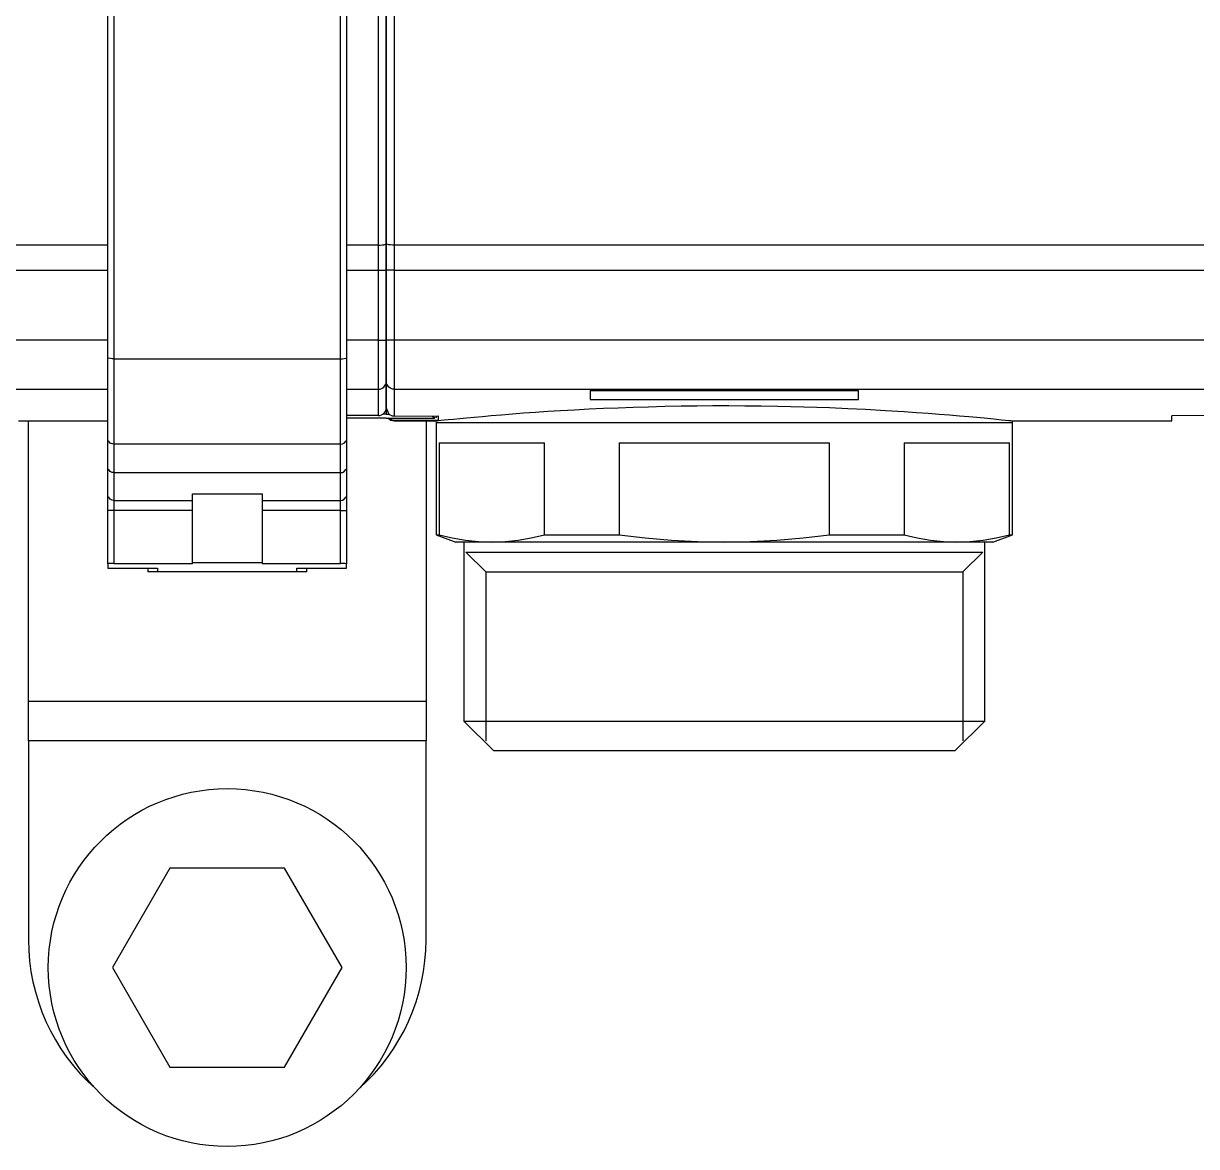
# Model space of a CAD drawing. Header units: millimetres. Extents: x 441156 to 441876, y 4514765 to 4515211.
# Drawn here: x 441489.9403 to 441490.2353, y 4514935.8846 to 4514936.167 of the extents above; entities that cross this region are included whole.
import ezdxf

# ---------------------------------------------------------------- set-up
doc = ezdxf.new("R2010")
doc.units = ezdxf.units.MM
for name, color, linetype in [('Collettore SL', 7, 'Continuous'), ('Piantone', 5, 'Continuous'), ('Staffa', 8, 'Continuous')]:
    doc.layers.add(name, color=color, linetype=linetype)

msp = doc.modelspace()

# ---------------------------------------------------------------- linework, layer by layer
at = {"layer": 'Collettore SL', "color": 254, "linetype": 'Continuous'}
for p, q in [((441490.0295003174, 4514936.11122973), (441490.0295003174, 4514936.291894717)), ((441490.0315003174, 4514936.11164697), (441490.0315003174, 4514936.291477477)), ((441490.0315003174, 4514936.291477477), (441490.0315003174, 4514936.11164697)), ((441490.0335003174, 4514936.291894717), (441490.0335003174, 4514936.11122973)), ((441489.9615003174, 4514936.11122973), (441489.7835003174, 4514936.11122973)), ((441490.0295003174, 4514936.11122973), (441490.0215003174, 4514936.11122973)), ((441490.0295003174, 4514936.104971128), (441490.0295003174, 4514936.11122973)), ((441490.0315003174, 4514936.104971128), (441490.0315003174, 4514936.11164697)), ((441490.0315003174, 4514936.11164697), (441490.0315003174, 4514936.104971128)), ((441490.2795003174, 4514936.11122973), (441490.0335003174, 4514936.11122973)), ((441490.0335003174, 4514936.11122973), (441490.0335003174, 4514936.104971128)), ((441489.7835003174, 4514936.104971128), (441489.9615003174, 4514936.104971128)), ((441490.0215003174, 4514936.104971128), (441490.0295003174, 4514936.104971128)), ((441490.0295003174, 4514936.104971128), (441490.0315003174, 4514936.104971128)), ((441490.0295003174, 4514936.087359665), (441490.0295003174, 4514936.104971128)), ((441490.0335003174, 4514936.104971128), (441490.0315003174, 4514936.104971128)), ((441490.0315003174, 4514936.087359665), (441490.0315003174, 4514936.104971128)), ((441490.0315003174, 4514936.104971128), (441490.0315003174, 4514936.087359665)), ((441490.0335003174, 4514936.104971128), (441490.2795003174, 4514936.104971128)), ((441490.0335003174, 4514936.104971128), (441490.0335003174, 4514936.087359665)), ((441489.9615003174, 4514936.087359665), (441489.7835003174, 4514936.087359665)), ((441490.0295003174, 4514936.087359665), (441490.0215003174, 4514936.087359665)), ((441490.0295003174, 4514936.07500355), (441490.0295003174, 4514936.087359665)), ((441490.0295003174, 4514936.087359665), (441490.0315003174, 4514936.087359665)), ((441490.0335003174, 4514936.087359665), (441490.0315003174, 4514936.087359665)), ((441490.0315003174, 4514936.076980528), (441490.0315003174, 4514936.087359665)), ((441490.0315003174, 4514936.087359665), (441490.0315003174, 4514936.076980528)), ((441490.0335003174, 4514936.087359665), (441490.0335003174, 4514936.07500355)), ((441490.2795003174, 4514936.087359665), (441490.0335003174, 4514936.087359665)), ((441489.7835003174, 4514936.07500355), (441489.9615003174, 4514936.07500355)), ((441490.0215003174, 4514936.07500355), (441490.0295003174, 4514936.07500355)), ((441490.0295003174, 4514936.068370674), (441490.0295003174, 4514936.07500355)), ((441490.0315003174, 4514936.070375028), (441490.0315003174, 4514936.076980528)), ((441490.0315003174, 4514936.076980528), (441490.0315003174, 4514936.070375028)), ((441490.0335003174, 4514936.07500355), (441490.2795003174, 4514936.07500355)), ((441490.0335003174, 4514936.07500355), (441490.0335003174, 4514936.068274507)), ((441490.0827503175, 4514936.074716787), (441490.1502503174, 4514936.074716787)), ((441490.0827503175, 4514936.074716787), (441490.0827503175, 4514936.072442361)), ((441490.1502503174, 4514936.072442361), (441490.1502503174, 4514936.074716787)), ((441490.0827503175, 4514936.072442361), (441490.1502503174, 4514936.072442361)), ((441490.0315003174, 4514936.068718214), (441490.0306223028, 4514936.068718214)), ((441490.0315003174, 4514936.070335217), (441490.0315003174, 4514936.070375028)), ((441490.0315003174, 4514936.070335217), (441490.0315003174, 4514936.068718214)), ((441490.0315003174, 4514936.068718214), (441490.0315003174, 4514936.068711466)), ((441490.0315003174, 4514936.068711466), (441490.0322503168, 4514936.068713741)), ((441489.9390090252, 4514936.067061091), (441489.9615003174, 4514936.067061091)), ((441490.0295003174, 4514936.068370674), (441490.0215003174, 4514936.068368521)), ((441490.0315003174, 4514936.067764859), (441490.0215003174, 4514936.067764859)), ((441490.0315003174, 4514936.067764859), (441490.0426849187, 4514936.067750849)), ((441490.0325526534, 4514936.067763519), (441490.0325526534, 4514936.067478542)), ((441490.0335003174, 4514936.068274507), (441490.0445003174, 4514936.068308983)), ((441490.0335003174, 4514936.067238582), (441490.0335003174, 4514936.067061091)), ((441490.0335003174, 4514936.067238582), (441490.0445003174, 4514936.067225745)), ((441490.0335003174, 4514936.067061091), (441490.0439916097, 4514936.067061091)), ((441490.0439915734, 4514936.06706317), (441490.0439916097, 4514936.067061091)), ((441490.0439916097, 4514936.067061091), (441490.0445892185, 4514936.06712375)), ((441490.0439916097, 4514936.067061091), (441490.0440152916, 4514936.067061091)), ((441490.0439916097, 4514936.067061091), (441490.0440003175, 4514936.066562223)), ((441490.0440003175, 4514936.068307405), (441490.0440003175, 4514936.06787013)), ((441490.0440003175, 4514936.067781284), (441490.0440003175, 4514936.06787013)), ((441490.0445003174, 4514936.068308983), (441490.0445003174, 4514936.067225745)), ((441490.1890003174, 4514936.066562223), (441490.1890090262, 4514936.067061147)), ((441490.1890090252, 4514936.067061091), (441490.2290003175, 4514936.067061091)), ((441490.2795003174, 4514936.068370674), (441490.2290003175, 4514936.068357114)), ((441490.2290003175, 4514936.067061091), (441490.2290003175, 4514936.068357114))]:
    msp.add_line(p, q, dxfattribs=at)
for points in [[(441490.0295003174, 4514936.11122973, 0), (441490.0295701164, 4514936.111229984, 0), (441490.0296398304, 4514936.111230746, 0), (441490.0297093744, 4514936.111232015, 0), (441490.0297786637, 4514936.11123379, 0), (441490.0298476138, 4514936.111236068, 0), (441490.0299161408, 4514936.111238847, 0), (441490.0299841612, 4514936.111242124, 0), (441490.0300515922, 4514936.111245893, 0), (441490.0301183514, 4514936.111250151, 0), (441490.0301843577, 4514936.111254892, 0), (441490.0302495306, 4514936.111260111, 0), (441490.0303137907, 4514936.111265802, 0), (441490.0303770597, 4514936.111271957, 0), (441490.0304392605, 4514936.111278568, 0), (441490.0305003175, 4514936.11128563, 0), (441490.030560156, 4514936.111293131, 0), (441490.0306187032, 4514936.111301062, 0), (441490.0306758879, 4514936.111309416, 0), (441490.0307316404, 4514936.11131818, 0), (441490.0307858926, 4514936.111327345, 0), (441490.0308385786, 4514936.1113369, 0), (441490.0308896342, 4514936.111346832, 0), (441490.030938997, 4514936.11135713, 0), (441490.0309866071, 4514936.111367782, 0), (441490.0310324063, 4514936.111378773, 0), (441490.031076339, 4514936.111390091, 0), (441490.0311183514, 4514936.111401722, 0), (441490.0311583926, 4514936.111413652, 0), (441490.0311964136, 4514936.111425866, 0), (441490.0312323683, 4514936.11143835, 0), (441490.0312662126, 4514936.111451088, 0), (441490.0312979055, 4514936.111464064, 0), (441490.0313274083, 4514936.111477263, 0), (441490.0313546851, 4514936.111490669, 0), (441490.0313797027, 4514936.111504265, 0), (441490.0314024304, 4514936.111518036, 0), (441490.0314228408, 4514936.111531963, 0), (441490.0314409089, 4514936.11154603, 0), (441490.0314566126, 4514936.111560221, 0), (441490.0314699329, 4514936.111574517, 0), (441490.0314808536, 4514936.111588901, 0), (441490.0314893613, 4514936.111603356, 0), (441490.0314954455, 4514936.111617865, 0), (441490.0314990991, 4514936.111632409, 0), (441490.0315003174, 4514936.11164697, 0)], [(441490.0335003174, 4514936.11122973, 0), (441490.0334305185, 4514936.111229984, 0), (441490.0333608045, 4514936.111230746, 0), (441490.0332912605, 4514936.111232015, 0), (441490.0332219712, 4514936.11123379, 0), (441490.0331530211, 4514936.111236068, 0), (441490.0330844941, 4514936.111238847, 0), (441490.0330164736, 4514936.111242124, 0), (441490.0329490427, 4514936.111245893, 0), (441490.0328822834, 4514936.111250151, 0), (441490.0328162772, 4514936.111254892, 0), (441490.0327511043, 4514936.111260111, 0), (441490.0326868442, 4514936.111265802, 0), (441490.0326235751, 4514936.111271957, 0), (441490.0325613743, 4514936.111278568, 0), (441490.0325003174, 4514936.11128563, 0), (441490.0324404789, 4514936.111293131, 0), (441490.0323819316, 4514936.111301062, 0), (441490.0323247469, 4514936.111309416, 0), (441490.0322689945, 4514936.11131818, 0), (441490.0322147422, 4514936.111327345, 0), (441490.0321620562, 4514936.1113369, 0), (441490.0321110007, 4514936.111346832, 0), (441490.0320616378, 4514936.11135713, 0), (441490.0320140278, 4514936.111367782, 0), (441490.0319682286, 4514936.111378773, 0), (441490.0319242959, 4514936.111390091, 0), (441490.0318822835, 4514936.111401722, 0), (441490.0318422423, 4514936.111413652, 0), (441490.0318042213, 4514936.111425866, 0), (441490.0317682666, 4514936.11143835, 0), (441490.0317344223, 4514936.111451088, 0), (441490.0317027293, 4514936.111464064, 0), (441490.0316732265, 4514936.111477263, 0), (441490.0316459498, 4514936.111490669, 0), (441490.0316209322, 4514936.111504265, 0), (441490.0315982044, 4514936.111518036, 0), (441490.0315777941, 4514936.111531963, 0), (441490.031559726, 4514936.11154603, 0), (441490.0315440223, 4514936.111560221, 0), (441490.0315307019, 4514936.111574517, 0), (441490.0315197813, 4514936.111588901, 0), (441490.0315112736, 4514936.111603356, 0), (441490.0315051893, 4514936.111617865, 0), (441490.0315015358, 4514936.111632409, 0), (441490.0315003174, 4514936.11164697, 0)], [(441490.0295003174, 4514936.07500355, 0), (441490.0295701164, 4514936.075004755, 0), (441490.0296398304, 4514936.075008366, 0), (441490.0297093744, 4514936.075014381, 0), (441490.0297786637, 4514936.075022791, 0), (441490.0298476138, 4514936.075033586, 0), (441490.0299161408, 4514936.075046752, 0), (441490.0299841612, 4514936.075062275, 0), (441490.0300515922, 4514936.075080135, 0), (441490.0301183514, 4514936.07510031, 0), (441490.0301843577, 4514936.075122776, 0), (441490.0302495306, 4514936.075147506, 0), (441490.0303137907, 4514936.07517447, 0), (441490.0303770597, 4514936.075203632, 0), (441490.0304392605, 4514936.075234961, 0), (441490.0305003175, 4514936.075268415, 0), (441490.030560156, 4514936.075303956, 0), (441490.0306187032, 4514936.075341539, 0), (441490.0306758879, 4514936.07538112, 0), (441490.0307316404, 4514936.075422648, 0), (441490.0307858926, 4514936.075466075, 0), (441490.0308385786, 4514936.075511348, 0), (441490.0308896342, 4514936.075558409, 0), (441490.030938997, 4514936.075607204, 0), (441490.0309866071, 4514936.075657672, 0), (441490.0310324063, 4514936.075709752, 0), (441490.031076339, 4514936.075763379, 0), (441490.0311183514, 4514936.07581849, 0), (441490.0311583926, 4514936.075875017, 0), (441490.0311964136, 4514936.07593289, 0), (441490.0312323683, 4514936.075992039, 0), (441490.0312662126, 4514936.076052394, 0), (441490.0312979055, 4514936.076113879, 0), (441490.0313274083, 4514936.076176419, 0), (441490.0313546851, 4514936.07623994, 0), (441490.0313797027, 4514936.076304362, 0), (441490.0314024304, 4514936.076369609, 0), (441490.0314228408, 4514936.076435599, 0), (441490.0314409089, 4514936.076502254, 0), (441490.0314566126, 4514936.076569492, 0), (441490.0314699329, 4514936.07663723, 0), (441490.0314808536, 4514936.076705387, 0), (441490.0314893613, 4514936.076773878, 0), (441490.0314954455, 4514936.076842622, 0), (441490.0314990991, 4514936.076911533, 0), (441490.0315003174, 4514936.076980528, 0)], [(441490.0335003174, 4514936.07500355, 0), (441490.0334305185, 4514936.075004755, 0), (441490.0333608045, 4514936.075008366, 0), (441490.0332912605, 4514936.075014381, 0), (441490.0332219712, 4514936.075022791, 0), (441490.0331530211, 4514936.075033586, 0), (441490.0330844941, 4514936.075046752, 0), (441490.0330164736, 4514936.075062275, 0), (441490.0329490427, 4514936.075080135, 0), (441490.0328822834, 4514936.07510031, 0), (441490.0328162772, 4514936.075122776, 0), (441490.0327511043, 4514936.075147506, 0), (441490.0326868442, 4514936.07517447, 0), (441490.0326235751, 4514936.075203632, 0), (441490.0325613743, 4514936.075234961, 0), (441490.0325003174, 4514936.075268415, 0), (441490.0324404789, 4514936.075303956, 0), (441490.0323819316, 4514936.075341539, 0), (441490.0323247469, 4514936.07538112, 0), (441490.0322689945, 4514936.075422648, 0), (441490.0322147422, 4514936.075466075, 0), (441490.0321620562, 4514936.075511348, 0), (441490.0321110007, 4514936.075558409, 0), (441490.0320616378, 4514936.075607204, 0), (441490.0320140278, 4514936.075657672, 0), (441490.0319682286, 4514936.075709752, 0), (441490.0319242959, 4514936.075763379, 0), (441490.0318822835, 4514936.07581849, 0), (441490.0318422423, 4514936.075875017, 0), (441490.0318042213, 4514936.07593289, 0), (441490.0317682666, 4514936.075992039, 0), (441490.0317344223, 4514936.076052394, 0), (441490.0317027293, 4514936.076113879, 0), (441490.0316732265, 4514936.076176419, 0), (441490.0316459498, 4514936.07623994, 0), (441490.0316209322, 4514936.076304362, 0), (441490.0315982044, 4514936.076369609, 0), (441490.0315777941, 4514936.076435599, 0), (441490.031559726, 4514936.076502254, 0), (441490.0315440223, 4514936.076569492, 0), (441490.0315307019, 4514936.07663723, 0), (441490.0315197813, 4514936.076705387, 0), (441490.0315112736, 4514936.076773878, 0), (441490.0315051893, 4514936.076842622, 0), (441490.0315015358, 4514936.076911533, 0), (441490.0315003174, 4514936.076980528, 0)], [(441490.0315003174, 4514936.070335217, 0), (441490.0315003804, 4514936.070318632, 0), (441490.0315056703, 4514936.070182429, 0), (441490.0315195526, 4514936.070046126, 0), (441490.0315423468, 4514936.069909186, 0), (441490.0315742336, 4514936.069772641, 0), (441490.0316243692, 4514936.06961132, 0), (441490.0316885037, 4514936.069451399, 0), (441490.0317686018, 4514936.069291642, 0), (441490.0318148342, 4514936.06921267, 0), (441490.0318651337, 4514936.06913493, 0), (441490.031938398, 4514936.069033919, 0), (441490.0320196488, 4514936.068935473, 0), (441490.032110401, 4514936.068839069, 0), (441490.0321592088, 4514936.068792229, 0), (441490.0322100589, 4514936.068746718, 0), (441490.0322883028, 4514936.068682629, 0), (441490.0323711828, 4514936.068621815, 0), (441490.0324150373, 4514936.068592328, 0), (441490.0324598176, 4514936.068564013, 0), (441490.0325058571, 4514936.068536708, 0), (441490.0325526534, 4514936.068510749, 0)], [(441490.0445892185, 4514936.06712375, 0), (441490.0452104384, 4514936.06718834, 0), (441490.0460453463, 4514936.067274276, 0), (441490.0470964386, 4514936.067381038, 0), (441490.048424017, 4514936.067513613, 0), (441490.0499840857, 4514936.067666165, 0), (441490.051671484, 4514936.067827223, 0), (441490.053560786, 4514936.068002684, 0), (441490.055654757, 4514936.068191141, 0), (441490.0578997681, 4514936.068386163, 0), (441490.0604637159, 4514936.068599987, 0), (441490.0632242098, 4514936.06881958, 0), (441490.0660199161, 4514936.069030735, 0), (441490.0689789212, 4514936.069241893, 0), (441490.0721036117, 4514936.069451097, 0), (441490.075315644, 4514936.069651384, 0), (441490.0788486517, 4514936.069854381, 0), (441490.0825218939, 4514936.070046199, 0), (441490.0861114688, 4514936.070214687, 0), (441490.0898060053, 4514936.070368513, 0), (441490.0936070962, 4514936.070506022, 0), (441490.0974198406, 4514936.070622796, 0), (441490.1015183358, 4514936.07072468, 0), (441490.1056824283, 4514936.070803095, 0), (441490.1096416479, 4514936.070854181, 0), (441490.1136341754, 4514936.070882525, 0), (441490.117660487, 4514936.07088754, 0), (441490.1216211625, 4514936.070869379, 0), (441490.125795346, 4514936.070825453, 0), (441490.129952086, 4514936.070756436, 0), (441490.1332478067, 4514936.070683796, 0), (441490.1365140514, 4514936.070596172, 0), (441490.1397577133, 4514936.07049376, 0), (441490.1429568306, 4514936.070377732, 0)], [(441490.1429568306, 4514936.070377732, 0), (441490.142970412, 4514936.070377207, 0), (441490.1475698105, 4514936.07018418, 0), (441490.1520409025, 4514936.06996702, 0), (441490.1570215593, 4514936.069690886, 0), (441490.1617674167, 4514936.069394246, 0), (441490.1648255996, 4514936.069185782, 0), (441490.1677448048, 4514936.068974148, 0), (441490.170523199, 4514936.068761262, 0), (441490.1730950312, 4514936.068554251, 0), (441490.1756298288, 4514936.068340868, 0), (441490.1779730386, 4514936.06813536, 0), (441490.1800023333, 4514936.067950984, 0), (441490.1818433965, 4514936.067778573, 0), (441490.1834935733, 4514936.067619891, 0), (441490.1849150618, 4514936.067480057, 0), (441490.1861945707, 4514936.067351703, 0), (441490.1872420713, 4514936.067244871, 0), (441490.188011359, 4514936.067165409, 0), (441490.1885646821, 4514936.067107729, 0), (441490.1888989698, 4514936.067072669, 0), (441490.189009022, 4514936.067061092, 0)], [(441490.0426849187, 4514936.067750849, 0), (441490.0427887762, 4514936.067750823, 0), (441490.0428923685, 4514936.067750999, 0), (441490.0429979389, 4514936.067751391, 0), (441490.0431017014, 4514936.067751994, 0), (441490.0432000724, 4514936.067752779, 0), (441490.0432953424, 4514936.067753756, 0), (441490.0433894379, 4514936.067754957, 0), (441490.043478868, 4514936.067756347, 0), (441490.0435606733, 4514936.067757875, 0), (441490.0436368918, 4514936.067759564, 0), (441490.0437089166, 4514936.067761465, 0), (441490.0437739451, 4514936.067763516, 0), (441490.0438299723, 4514936.067765642, 0), (441490.0438785549, 4514936.067767886, 0), (441490.0439203965, 4514936.067770303, 0), (441490.0439536971, 4514936.067772815, 0), (441490.0439738538, 4514936.067774862, 0), (441490.0439883864, 4514936.067776948, 0), (441490.0439973276, 4514936.067779105, 0), (441490.0440003175, 4514936.067781284, 0)], [(441490.0430052925, 4514936.068141596, 0), (441490.0430969506, 4514936.068049547, 0), (441490.0432320389, 4514936.06800056, 0), (441490.043426945, 4514936.067954407, 0), (441490.0436836811, 4514936.067910794, 0), (441490.0440003175, 4514936.06787013, 0)]]:
    msp.add_polyline3d(points, dxfattribs=at)
for centre, radius, start, end in [((441490.0294967635, 4514936.070371544), 0.002002029928243054, 270.1017683447124, 0.09961835923514178), ((441490.033493664, 4514936.070267828), 0.001993275226397362, 241.8285542301604, 270.1912453649883), ((441490.0335003174, 4514936.069061091), 0.00199999999999978, 220.4226201726251, 270), ((441490.0335217603, 4514936.069278404), 0.002044106615424202, 227.8089531991564, 241.7004568074999), ((441490.0335030103, 4514936.069239937), 0.002001396405594269, 241.6510016179976, 269.9229079784191)]:
    msp.add_arc(centre, radius, start, end, dxfattribs=at)
at = {"layer": 'Piantone', "color": 254, "linetype": 'Continuous'}
for p, q in [((441490.1890003174, 4514936.066562223), (441490.0440003175, 4514936.066562223)), ((441490.0440003175, 4514936.066562223), (441490.0440003175, 4514936.038382079)), ((441490.1890003174, 4514936.066562223), (441490.0440003175, 4514936.066562223)), ((441490.1890003174, 4514936.038382079), (441490.1890003174, 4514936.066562223)), ((441490.0448148461, 4514936.061562227), (441490.0712723592, 4514936.061562227)), ((441490.0448148461, 4514936.061562227), (441490.0448148461, 4514936.038382079)), ((441490.0712723592, 4514936.038382079), (441490.0712723592, 4514936.061562227)), ((441490.0900428043, 4514936.061562227), (441490.0900428043, 4514936.038382079)), ((441490.0900428043, 4514936.061562227), (441490.1429578306, 4514936.061562227)), ((441490.1429578306, 4514936.038382079), (441490.1429578306, 4514936.061562227)), ((441490.1617282756, 4514936.061562227), (441490.1881857887, 4514936.061562227)), ((441490.1617282756, 4514936.061562227), (441490.1617282756, 4514936.038382079)), ((441490.1881857887, 4514936.038382079), (441490.1881857887, 4514936.061562227)), ((441490.0440003175, 4514936.038382079), (441490.0448148461, 4514936.038382079)), ((441490.0440003175, 4514936.038382079), (441490.0490003175, 4514936.036562227)), ((441490.0580436027, 4514936.036562227), (441490.0490003175, 4514936.036562227)), ((441490.0510003174, 4514936.036562227), (441490.0510003174, 4514935.991562227)), ((441490.1165003174, 4514936.036562227), (441490.0580436027, 4514936.036562227)), ((441490.0712723592, 4514936.038382079), (441490.0900428043, 4514936.038382079)), ((441490.1749570322, 4514936.036562227), (441490.1165003174, 4514936.036562227)), ((441490.1429578306, 4514936.038382079), (441490.1617282756, 4514936.038382079)), ((441490.1840003174, 4514936.036562227), (441490.1749570322, 4514936.036562227)), ((441490.1820003174, 4514935.991562227), (441490.1820003174, 4514936.036562227)), ((441490.1840003174, 4514936.036562227), (441490.1890003174, 4514936.038382079)), ((441490.1881857887, 4514936.038382079), (441490.1890003174, 4514936.038382079)), ((441490.0515003175, 4514936.034062227), (441490.0565003174, 4514936.029062227)), ((441490.0515003175, 4514936.034062227), (441490.1815003174, 4514936.034062227)), ((441490.1815003174, 4514936.034062227), (441490.1765003175, 4514936.029062227)), ((441490.0565003174, 4514936.029062227), (441490.0565003174, 4514935.986562227)), ((441490.0565003174, 4514936.029062227), (441490.1765003175, 4514936.029062227)), ((441490.1765003175, 4514936.029062227), (441490.1765003175, 4514935.986562227)), ((441490.0510003174, 4514935.991562227), (441490.1820003174, 4514935.991562227)), ((441490.0510003174, 4514935.991562227), (441490.0585003174, 4514935.984062227)), ((441490.1745003174, 4514935.984062227), (441490.1820003174, 4514935.991562227)), ((441490.1745003174, 4514935.984062227), (441490.0585003174, 4514935.984062227))]:
    msp.add_line(p, q, dxfattribs=at)
for points in [[(441490.0448148461, 4514936.038382079, 0), (441490.0481007221, 4514936.037606192, 0), (441490.0514001045, 4514936.03703368, 0), (441490.0547177509, 4514936.036681227, 0), (441490.0580436027, 4514936.036562227, 0)], [(441490.0580436027, 4514936.036562227, 0), (441490.0613507918, 4514936.036679898, 0), (441490.064657981, 4514936.037029595, 0), (441490.0679687849, 4514936.037602554, 0), (441490.0712723592, 4514936.038382079, 0)], [(441490.0900428043, 4514936.038382079, 0), (441490.0966145563, 4514936.037606192, 0), (441490.1032133212, 4514936.03703368, 0), (441490.1098486139, 4514936.036681227, 0), (441490.1165003174, 4514936.036562227, 0)], [(441490.1165003174, 4514936.036562227, 0), (441490.1231146957, 4514936.036679898, 0), (441490.129729074, 4514936.037029595, 0), (441490.136350682, 4514936.037602554, 0), (441490.1429578306, 4514936.038382079, 0)], [(441490.1617282756, 4514936.038382079, 0), (441490.1650141516, 4514936.037606192, 0), (441490.1683135341, 4514936.03703368, 0), (441490.1716311804, 4514936.036681227, 0), (441490.1749570322, 4514936.036562227, 0)], [(441490.1749570322, 4514936.036562227, 0), (441490.1782642214, 4514936.036679898, 0), (441490.1815714104, 4514936.037029595, 0), (441490.1848822145, 4514936.037602554, 0), (441490.1881857887, 4514936.038382079, 0)]]:
    msp.add_polyline3d(points, dxfattribs=at)
at = {"layer": 'Staffa', "color": 254, "linetype": 'Continuous'}
for p, q in [((441489.9615003174, 4514936.082934601), (441489.9615003174, 4514936.320189846)), ((441489.9630003175, 4514936.320455349), (441489.9630003175, 4514936.082669098)), ((441490.0200003174, 4514936.082669098), (441490.0200003174, 4514936.320455349)), ((441490.0215003174, 4514936.320189846), (441490.0215003174, 4514936.082934601)), ((441489.9615003174, 4514936.062647436), (441489.9615003174, 4514936.082934601)), ((441489.9630003175, 4514936.082669098), (441490.0200003174, 4514936.082669098)), ((441489.9630003175, 4514936.082669098), (441489.9630003175, 4514936.061164701)), ((441490.0200003174, 4514936.061164701), (441490.0200003174, 4514936.082669098)), ((441490.0215003174, 4514936.082934601), (441490.0215003174, 4514936.062647436)), ((441489.9415003174, 4514935.996562225), (441489.9415003174, 4514936.067061091)), ((441490.0415003175, 4514936.067061091), (441490.0415003175, 4514935.996562225)), ((441489.9615003174, 4514936.055523844), (441489.9615003174, 4514936.062647436)), ((441490.0215003174, 4514936.062647436), (441490.0215003174, 4514936.055523844)), ((441490.0200003174, 4514936.061164701), (441489.9630003175, 4514936.061164701)), ((441489.9630003175, 4514936.061164701), (441489.9630003175, 4514936.054025899)), ((441490.0200003174, 4514936.054025899), (441490.0200003174, 4514936.061164701)), ((441489.9615003174, 4514936.048528696), (441489.9615003174, 4514936.055523844)), ((441489.9630003175, 4514936.054025899), (441490.0200003174, 4514936.054025899)), ((441489.9630003175, 4514936.054025899), (441489.9630003175, 4514936.047030752)), ((441490.0200003174, 4514936.047030752), (441490.0200003174, 4514936.054025899)), ((441490.0215003174, 4514936.055523844), (441490.0215003174, 4514936.048528696)), ((441489.9615003174, 4514936.044534178), (441489.9615003174, 4514936.048528696)), ((441489.9827503174, 4514936.048688087), (441490.0002503174, 4514936.048688087)), ((441489.9827503174, 4514936.031425462), (441489.9827503174, 4514936.048688087)), ((441490.0002503174, 4514936.048688087), (441490.0002503174, 4514936.031425462)), ((441490.0215003174, 4514936.048528696), (441490.0215003174, 4514936.044534178)), ((441489.9630003175, 4514936.047030752), (441489.9827503174, 4514936.047030752)), ((441489.9630003175, 4514936.047030752), (441489.9630003175, 4514936.044534178)), ((441490.0002503174, 4514936.047030752), (441490.0200003174, 4514936.047030752)), ((441490.0200003174, 4514936.044534178), (441490.0200003174, 4514936.047030752)), ((441489.9630003175, 4514936.044534178), (441489.9615003174, 4514936.044534178)), ((441489.9615003174, 4514936.031132332), (441489.9615003174, 4514936.044534178)), ((441489.9827503174, 4514936.044534178), (441489.9630003175, 4514936.044534178)), ((441489.9630003175, 4514936.044534178), (441489.9630003175, 4514936.031210944)), ((441490.0200003174, 4514936.044534178), (441490.0002503174, 4514936.044534178)), ((441490.0200003174, 4514936.044534178), (441490.0215003174, 4514936.044534178)), ((441490.0200003174, 4514936.031210944), (441490.0200003174, 4514936.044534178)), ((441490.0215003174, 4514936.044534178), (441490.0215003174, 4514936.031132332)), ((441489.9615003174, 4514936.031132332), (441489.9615003174, 4514936.030031769)), ((441489.9630003175, 4514936.031210944), (441489.9827503174, 4514936.031210944)), ((441489.9827503174, 4514936.031425462), (441490.0002503174, 4514936.031425462)), ((441489.9827503174, 4514936.031210944), (441489.9827503174, 4514936.031425462)), ((441490.0002503174, 4514936.031425462), (441490.0002503174, 4514936.031210944)), ((441490.0002503174, 4514936.031210944), (441490.0200003174, 4514936.031210944)), ((441490.0215003174, 4514936.030031769), (441490.0215003174, 4514936.031132332)), ((441489.9615003174, 4514936.030031769), (441489.9740003175, 4514936.030031769)), ((441489.9715003174, 4514936.030031769), (441489.9715003174, 4514936.029062225)), ((441490.0115003174, 4514936.029062225), (441489.9715003174, 4514936.029062225)), ((441489.9740003175, 4514936.030031769), (441489.9740003175, 4514936.029062225)), ((441490.0090003174, 4514936.030031769), (441490.0215003174, 4514936.030031769)), ((441490.0090003174, 4514936.029062225), (441490.0090003174, 4514936.030031769)), ((441490.0115003174, 4514936.029062225), (441490.0115003174, 4514936.030031769)), ((441489.9415003174, 4514935.996562225), (441490.0415003175, 4514935.996562225)), ((441489.9415003174, 4514935.986562225), (441489.9415003174, 4514935.996562225)), ((441490.0415003175, 4514935.996562225), (441490.0415003175, 4514935.986562225)), ((441490.0415003175, 4514935.986562225), (441489.9415003174, 4514935.986562225)), ((441489.9415003174, 4514935.986562225), (441489.9415003174, 4514935.936562224)), ((441490.0415003175, 4514935.936562224), (441490.0415003175, 4514935.986562225)), ((441489.9770665607, 4514935.954562224), (441489.962632804, 4514935.929562225)), ((441490.0059340742, 4514935.954562224), (441489.9770665607, 4514935.954562224)), ((441490.0203678309, 4514935.929562225), (441490.0059340742, 4514935.954562224)), ((441489.962632804, 4514935.929562225), (441489.9770665607, 4514935.904562225)), ((441490.0059340742, 4514935.904562225), (441490.0203678309, 4514935.929562225)), ((441489.9770665607, 4514935.904562225), (441490.0059340742, 4514935.904562225))]:
    msp.add_line(p, q, dxfattribs=at)
for points in [[(441489.9630003175, 4514936.082669098, 0), (441489.9629479682, 4514936.08266926, 0), (441489.9628956827, 4514936.082669744, 0), (441489.9628435248, 4514936.082670553, 0), (441489.9627915578, 4514936.082671681, 0), (441489.9627398452, 4514936.082673131, 0), (441489.9626884499, 4514936.0826749, 0), (441489.9626374346, 4514936.082676984, 0), (441489.9625868614, 4514936.082679383, 0), (441489.9625367919, 4514936.082682093, 0), (441489.9624872872, 4514936.082685109, 0), (441489.9624384075, 4514936.08268843, 0), (441489.9623902125, 4514936.082692052, 0), (441489.9623427607, 4514936.082695968, 0), (441489.9622961101, 4514936.082700175, 0), (441489.9622503174, 4514936.082704669, 0), (441489.9622054385, 4514936.082709442, 0), (441489.9621615281, 4514936.082714489, 0), (441489.9621186396, 4514936.082719805, 0), (441489.9620768252, 4514936.082725381, 0), (441489.962036136, 4514936.082731214, 0), (441489.9619966215, 4514936.082737294, 0), (441489.9619583299, 4514936.082743614, 0), (441489.9619213077, 4514936.082750167, 0), (441489.9618856002, 4514936.082756945, 0), (441489.9618512508, 4514936.082763939, 0), (441489.9618183013, 4514936.082771141, 0), (441489.961786792, 4514936.082778542, 0), (441489.9617567611, 4514936.082786134, 0), (441489.9617282453, 4514936.082793906, 0), (441489.9617012793, 4514936.08280185, 0), (441489.9616758961, 4514936.082809955, 0), (441489.9616521264, 4514936.082818212, 0), (441489.9616299993, 4514936.082826612, 0), (441489.9616095417, 4514936.082835143, 0), (441489.9615907785, 4514936.082843794, 0), (441489.9615737327, 4514936.082852556, 0), (441489.9615584249, 4514936.082861419, 0), (441489.9615448738, 4514936.082870371, 0), (441489.961533096, 4514936.0828794, 0), (441489.9615231058, 4514936.082888497, 0), (441489.9615149153, 4514936.082897651, 0), (441489.9615085346, 4514936.082906849, 0), (441489.9615039714, 4514936.082916081, 0), (441489.9615012312, 4514936.082925336, 0), (441489.9615003174, 4514936.082934601, 0)], [(441490.0200003174, 4514936.082669098, 0), (441490.0200526667, 4514936.08266926, 0), (441490.0201049522, 4514936.082669744, 0), (441490.0201571101, 4514936.082670553, 0), (441490.0202090771, 4514936.082671681, 0), (441490.0202607897, 4514936.082673131, 0), (441490.020312185, 4514936.0826749, 0), (441490.0203632003, 4514936.082676984, 0), (441490.0204137735, 4514936.082679383, 0), (441490.0204638429, 4514936.082682093, 0), (441490.0205133476, 4514936.082685109, 0), (441490.0205622273, 4514936.08268843, 0), (441490.0206104224, 4514936.082692052, 0), (441490.0206578742, 4514936.082695968, 0), (441490.0207045248, 4514936.082700175, 0), (441490.0207503174, 4514936.082704669, 0), (441490.0207951964, 4514936.082709442, 0), (441490.0208391068, 4514936.082714489, 0), (441490.0208819953, 4514936.082719805, 0), (441490.0209238097, 4514936.082725381, 0), (441490.0209644989, 4514936.082731214, 0), (441490.0210040134, 4514936.082737294, 0), (441490.021042305, 4514936.082743614, 0), (441490.0210793272, 4514936.082750167, 0), (441490.0211150346, 4514936.082756945, 0), (441490.0211493841, 4514936.082763939, 0), (441490.0211823336, 4514936.082771141, 0), (441490.0212138429, 4514936.082778542, 0), (441490.0212438738, 4514936.082786134, 0), (441490.0212723896, 4514936.082793906, 0), (441490.0212993555, 4514936.08280185, 0), (441490.0213247388, 4514936.082809955, 0), (441490.0213485085, 4514936.082818212, 0), (441490.0213706356, 4514936.082826612, 0), (441490.0213910932, 4514936.082835143, 0), (441490.0214098564, 4514936.082843794, 0), (441490.0214269022, 4514936.082852556, 0), (441490.02144221, 4514936.082861419, 0), (441490.021455761, 4514936.082870371, 0), (441490.0214675388, 4514936.0828794, 0), (441490.0214775291, 4514936.082888497, 0), (441490.0214857195, 4514936.082897651, 0), (441490.0214921003, 4514936.082906849, 0), (441490.0214966635, 4514936.082916081, 0), (441490.0214994037, 4514936.082925336, 0), (441490.0215003174, 4514936.082934601, 0)], [(441489.9630003175, 4514936.061164701, 0), (441489.9629479682, 4514936.061165605, 0), (441489.9628956827, 4514936.061168314, 0), (441489.9628435248, 4514936.061172824, 0), (441489.9627915578, 4514936.061179131, 0), (441489.9627398452, 4514936.061187228, 0), (441489.9626884499, 4514936.061197103, 0), (441489.9626374346, 4514936.061208745, 0), (441489.9625868614, 4514936.061222141, 0), (441489.9625367919, 4514936.061237272, 0), (441489.9624872872, 4514936.061254121, 0), (441489.9624384075, 4514936.061272669, 0), (441489.9623902125, 4514936.06129289, 0), (441489.9623427607, 4514936.061314764, 0), (441489.9622961101, 4514936.061338259, 0), (441489.9622503174, 4514936.061363351, 0), (441489.9622054385, 4514936.061390006, 0), (441489.9621615281, 4514936.061418193, 0), (441489.9621186396, 4514936.061447878, 0), (441489.9620768252, 4514936.061479026, 0), (441489.962036136, 4514936.061511596, 0), (441489.9619966215, 4514936.06154555, 0), (441489.9619583299, 4514936.061580846, 0), (441489.9619213077, 4514936.061617442, 0), (441489.9618856002, 4514936.061655293, 0), (441489.9618512508, 4514936.061694353, 0), (441489.9618183013, 4514936.061734573, 0), (441489.961786792, 4514936.061775906, 0), (441489.9617567611, 4514936.061818302, 0), (441489.9617282453, 4514936.061861706, 0), (441489.9617012793, 4514936.061906069, 0), (441489.9616758961, 4514936.061951335, 0), (441489.9616521264, 4514936.061997448, 0), (441489.9616299993, 4514936.062044353, 0), (441489.9616095417, 4514936.062091994, 0), (441489.9615907785, 4514936.062140311, 0), (441489.9615737327, 4514936.062189246, 0), (441489.9615584249, 4514936.062238739, 0), (441489.9615448738, 4514936.062288729, 0), (441489.961533096, 4514936.062339158, 0), (441489.9615231058, 4514936.062389961, 0), (441489.9615149153, 4514936.062441079, 0), (441489.9615085346, 4514936.062492448, 0), (441489.9615039714, 4514936.062544005, 0), (441489.9615012312, 4514936.062595689, 0), (441489.9615003174, 4514936.062647436, 0)], [(441490.0200003174, 4514936.061164701, 0), (441490.0200526667, 4514936.061165605, 0), (441490.0201049522, 4514936.061168314, 0), (441490.0201571101, 4514936.061172824, 0), (441490.0202090771, 4514936.061179131, 0), (441490.0202607897, 4514936.061187228, 0), (441490.020312185, 4514936.061197103, 0), (441490.0203632003, 4514936.061208745, 0), (441490.0204137735, 4514936.061222141, 0), (441490.0204638429, 4514936.061237272, 0), (441490.0205133476, 4514936.061254121, 0), (441490.0205622273, 4514936.061272669, 0), (441490.0206104224, 4514936.06129289, 0), (441490.0206578742, 4514936.061314764, 0), (441490.0207045248, 4514936.061338259, 0), (441490.0207503174, 4514936.061363351, 0), (441490.0207951964, 4514936.061390006, 0), (441490.0208391068, 4514936.061418193, 0), (441490.0208819953, 4514936.061447878, 0), (441490.0209238097, 4514936.061479026, 0), (441490.0209644989, 4514936.061511596, 0), (441490.0210040134, 4514936.06154555, 0), (441490.021042305, 4514936.061580846, 0), (441490.0210793272, 4514936.061617442, 0), (441490.0211150346, 4514936.061655293, 0), (441490.0211493841, 4514936.061694353, 0), (441490.0211823336, 4514936.061734573, 0), (441490.0212138429, 4514936.061775906, 0), (441490.0212438738, 4514936.061818302, 0), (441490.0212723896, 4514936.061861706, 0), (441490.0212993555, 4514936.061906069, 0), (441490.0213247388, 4514936.061951335, 0), (441490.0213485085, 4514936.061997448, 0), (441490.0213706356, 4514936.062044353, 0), (441490.0213910932, 4514936.062091994, 0), (441490.0214098564, 4514936.062140311, 0), (441490.0214269022, 4514936.062189246, 0), (441490.02144221, 4514936.062238739, 0), (441490.021455761, 4514936.062288729, 0), (441490.0214675388, 4514936.062339158, 0), (441490.0214775291, 4514936.062389961, 0), (441490.0214857195, 4514936.062441079, 0), (441490.0214921003, 4514936.062492448, 0), (441490.0214966635, 4514936.062544005, 0), (441490.0214994037, 4514936.062595689, 0), (441490.0215003174, 4514936.062647436, 0)], [(441489.9630003175, 4514936.054025899, 0), (441489.9629479682, 4514936.054026811, 0), (441489.9628956827, 4514936.054029548, 0), (441489.9628435248, 4514936.054034105, 0), (441489.9627915578, 4514936.054040477, 0), (441489.9627398452, 4514936.054048656, 0), (441489.9626884499, 4514936.054058633, 0), (441489.9626374346, 4514936.054070394, 0), (441489.9625868614, 4514936.054083927, 0), (441489.9625367919, 4514936.054099213, 0), (441489.9624872872, 4514936.054116236, 0), (441489.9624384075, 4514936.054134973, 0), (441489.9623902125, 4514936.054155403, 0), (441489.9623427607, 4514936.054177499, 0), (441489.9622961101, 4514936.054201237, 0), (441489.9622503174, 4514936.054226586, 0), (441489.9622054385, 4514936.054253514, 0), (441489.9621615281, 4514936.054281991, 0), (441489.9621186396, 4514936.05431198, 0), (441489.9620768252, 4514936.054343447, 0), (441489.962036136, 4514936.054376351, 0), (441489.9619966215, 4514936.054410653, 0), (441489.9619583299, 4514936.054446312, 0), (441489.9619213077, 4514936.054483283, 0), (441489.9618856002, 4514936.054521522, 0), (441489.9618512508, 4514936.054560983, 0), (441489.9618183013, 4514936.054601616, 0), (441489.961786792, 4514936.054643374, 0), (441489.9617567611, 4514936.054686204, 0), (441489.9617282453, 4514936.054730054, 0), (441489.9617012793, 4514936.054774871, 0), (441489.9616758961, 4514936.054820601, 0), (441489.9616521264, 4514936.054867188, 0), (441489.9616299993, 4514936.054914574, 0), (441489.9616095417, 4514936.054962703, 0), (441489.9615907785, 4514936.055011516, 0), (441489.9615737327, 4514936.055060953, 0), (441489.9615584249, 4514936.055110954, 0), (441489.9615448738, 4514936.055161458, 0), (441489.961533096, 4514936.055212403, 0), (441489.9615231058, 4514936.055263728, 0), (441489.9615149153, 4514936.05531537, 0), (441489.9615085346, 4514936.055367265, 0), (441489.9615039714, 4514936.055419352, 0), (441489.9615012312, 4514936.055471566, 0), (441489.9615003174, 4514936.055523844, 0)], [(441490.0200003174, 4514936.054025899, 0), (441490.0200526667, 4514936.054026811, 0), (441490.0201049522, 4514936.054029548, 0), (441490.0201571101, 4514936.054034105, 0), (441490.0202090771, 4514936.054040477, 0), (441490.0202607897, 4514936.054048656, 0), (441490.020312185, 4514936.054058633, 0), (441490.0203632003, 4514936.054070394, 0), (441490.0204137735, 4514936.054083927, 0), (441490.0204638429, 4514936.054099213, 0), (441490.0205133476, 4514936.054116236, 0), (441490.0205622273, 4514936.054134973, 0), (441490.0206104224, 4514936.054155403, 0), (441490.0206578742, 4514936.054177499, 0), (441490.0207045248, 4514936.054201237, 0), (441490.0207503174, 4514936.054226586, 0), (441490.0207951964, 4514936.054253514, 0), (441490.0208391068, 4514936.054281991, 0), (441490.0208819953, 4514936.05431198, 0), (441490.0209238097, 4514936.054343447, 0), (441490.0209644989, 4514936.054376351, 0), (441490.0210040134, 4514936.054410653, 0), (441490.021042305, 4514936.054446312, 0), (441490.0210793272, 4514936.054483283, 0), (441490.0211150346, 4514936.054521522, 0), (441490.0211493841, 4514936.054560983, 0), (441490.0211823336, 4514936.054601616, 0), (441490.0212138429, 4514936.054643374, 0), (441490.0212438738, 4514936.054686204, 0), (441490.0212723896, 4514936.054730054, 0), (441490.0212993555, 4514936.054774871, 0), (441490.0213247388, 4514936.054820601, 0), (441490.0213485085, 4514936.054867188, 0), (441490.0213706356, 4514936.054914574, 0), (441490.0213910932, 4514936.054962703, 0), (441490.0214098564, 4514936.055011516, 0), (441490.0214269022, 4514936.055060953, 0), (441490.02144221, 4514936.055110954, 0), (441490.021455761, 4514936.055161458, 0), (441490.0214675388, 4514936.055212403, 0), (441490.0214775291, 4514936.055263728, 0), (441490.0214857195, 4514936.05531537, 0), (441490.0214921003, 4514936.055367265, 0), (441490.0214966635, 4514936.055419352, 0), (441490.0214994037, 4514936.055471566, 0), (441490.0215003174, 4514936.055523844, 0)], [(441489.9630003175, 4514936.047030752, 0), (441489.9629479682, 4514936.047031664, 0), (441489.9628956827, 4514936.047034401, 0), (441489.9628435248, 4514936.047038957, 0), (441489.9627915578, 4514936.04704533, 0), (441489.9627398452, 4514936.047053509, 0), (441489.9626884499, 4514936.047063486, 0), (441489.9626374346, 4514936.047075247, 0), (441489.9625868614, 4514936.04708878, 0), (441489.9625367919, 4514936.047104066, 0), (441489.9624872872, 4514936.047121089, 0), (441489.9624384075, 4514936.047139826, 0), (441489.9623902125, 4514936.047160256, 0), (441489.9623427607, 4514936.047182353, 0), (441489.9622961101, 4514936.04720609, 0), (441489.9622503174, 4514936.047231439, 0), (441489.9622054385, 4514936.047258368, 0), (441489.9621615281, 4514936.047286844, 0), (441489.9621186396, 4514936.047316833, 0), (441489.9620768252, 4514936.0473483, 0), (441489.962036136, 4514936.047381205, 0), (441489.9619966215, 4514936.047415507, 0), (441489.9619583299, 4514936.047451166, 0), (441489.9619213077, 4514936.047488137, 0), (441489.9618856002, 4514936.047526376, 0), (441489.9618512508, 4514936.047565836, 0), (441489.9618183013, 4514936.04760647, 0), (441489.961786792, 4514936.047648227, 0), (441489.9617567611, 4514936.047691057, 0), (441489.9617282453, 4514936.047734907, 0), (441489.9617012793, 4514936.047779724, 0), (441489.9616758961, 4514936.047825454, 0), (441489.9616521264, 4514936.04787204, 0), (441489.9616299993, 4514936.047919427, 0), (441489.9616095417, 4514936.047967557, 0), (441489.9615907785, 4514936.048016369, 0), (441489.9615737327, 4514936.048065806, 0), (441489.9615584249, 4514936.048115807, 0), (441489.9615448738, 4514936.04816631, 0), (441489.961533096, 4514936.048217257, 0), (441489.9615231058, 4514936.048268581, 0), (441489.9615149153, 4514936.048320223, 0), (441489.9615085346, 4514936.048372119, 0), (441489.9615039714, 4514936.048424205, 0), (441489.9615012312, 4514936.048476418, 0), (441489.9615003174, 4514936.048528696, 0)], [(441490.0200003174, 4514936.047030752, 0), (441490.0200526667, 4514936.047031664, 0), (441490.0201049522, 4514936.047034401, 0), (441490.0201571101, 4514936.047038957, 0), (441490.0202090771, 4514936.04704533, 0), (441490.0202607897, 4514936.047053509, 0), (441490.020312185, 4514936.047063486, 0), (441490.0203632003, 4514936.047075247, 0), (441490.0204137735, 4514936.04708878, 0), (441490.0204638429, 4514936.047104066, 0), (441490.0205133476, 4514936.047121089, 0), (441490.0205622273, 4514936.047139826, 0), (441490.0206104224, 4514936.047160256, 0), (441490.0206578742, 4514936.047182353, 0), (441490.0207045248, 4514936.04720609, 0), (441490.0207503174, 4514936.047231439, 0), (441490.0207951964, 4514936.047258368, 0), (441490.0208391068, 4514936.047286844, 0), (441490.0208819953, 4514936.047316833, 0), (441490.0209238097, 4514936.0473483, 0), (441490.0209644989, 4514936.047381205, 0), (441490.0210040134, 4514936.047415507, 0), (441490.021042305, 4514936.047451166, 0), (441490.0210793272, 4514936.047488137, 0), (441490.0211150346, 4514936.047526376, 0), (441490.0211493841, 4514936.047565836, 0), (441490.0211823336, 4514936.04760647, 0), (441490.0212138429, 4514936.047648227, 0), (441490.0212438738, 4514936.047691057, 0), (441490.0212723896, 4514936.047734907, 0), (441490.0212993555, 4514936.047779724, 0), (441490.0213247388, 4514936.047825454, 0), (441490.0213485085, 4514936.04787204, 0), (441490.0213706356, 4514936.047919427, 0), (441490.0213910932, 4514936.047967557, 0), (441490.0214098564, 4514936.048016369, 0), (441490.0214269022, 4514936.048065806, 0), (441490.02144221, 4514936.048115807, 0), (441490.021455761, 4514936.04816631, 0), (441490.0214675388, 4514936.048217257, 0), (441490.0214775291, 4514936.048268581, 0), (441490.0214857195, 4514936.048320223, 0), (441490.0214921003, 4514936.048372119, 0), (441490.0214966635, 4514936.048424205, 0), (441490.0214994037, 4514936.048476418, 0), (441490.0215003174, 4514936.048528696, 0)], [(441489.9630003175, 4514936.031210944, 0), (441489.9629266151, 4514936.031210849, 0), (441489.9628530919, 4514936.031210564, 0), (441489.9627799262, 4514936.031210091, 0), (441489.9627072957, 4514936.031209429, 0), (441489.9626712363, 4514936.031209028, 0), (441489.9626353765, 4514936.031208581, 0), (441489.9625997384, 4514936.031208089, 0), (441489.9625643433, 4514936.03120755, 0), (441489.9625292128, 4514936.031206966, 0), (441489.962494368, 4514936.031206337, 0), (441489.9624598302, 4514936.031205663, 0), (441489.9624256201, 4514936.031204945, 0), (441489.9623917585, 4514936.031204184, 0), (441489.9623582658, 4514936.031203378, 0), (441489.9623251623, 4514936.03120253, 0), (441489.9622924679, 4514936.03120164, 0), (441489.9622602024, 4514936.031200708, 0), (441489.9622283851, 4514936.031199736, 0), (441489.9621970354, 4514936.031198721, 0), (441489.9621661719, 4514936.031197668, 0), (441489.9621358134, 4514936.031196575, 0), (441489.9621059779, 4514936.031195443, 0), (441489.9620766836, 4514936.031194273, 0), (441489.9620479478, 4514936.031193066, 0), (441489.9620197879, 4514936.031191823, 0), (441489.9619922208, 4514936.031190543, 0), (441489.9619652628, 4514936.031189229, 0), (441489.9619389302, 4514936.031187881, 0), (441489.9619132387, 4514936.031186499, 0), (441489.9618882036, 4514936.031185085, 0), (441489.9618638399, 4514936.031183639, 0), (441489.9618401621, 4514936.031182162, 0), (441489.9618171843, 4514936.031180656, 0), (441489.9617949202, 4514936.03117912, 0), (441489.961773383, 4514936.031177556, 0), (441489.9617525855, 4514936.031175965, 0), (441489.96173254, 4514936.031174348, 0), (441489.9617132586, 4514936.031172706, 0), (441489.9616947525, 4514936.03117104, 0), (441489.9616770328, 4514936.03116935, 0), (441489.9616601099, 4514936.031167638, 0), (441489.9616439939, 4514936.031165905, 0), (441489.9616286943, 4514936.031164153, 0), (441489.9616142201, 4514936.03116238, 0), (441489.9616005799, 4514936.03116059, 0), (441489.9615877818, 4514936.031158783, 0), (441489.9615758332, 4514936.031156961, 0), (441489.9615647413, 4514936.031155123, 0), (441489.9615545125, 4514936.031153272, 0), (441489.9615451529, 4514936.031151408, 0), (441489.961536668, 4514936.031149534, 0), (441489.9615290628, 4514936.031147649, 0), (441489.9615223418, 4514936.031145754, 0), (441489.9615165089, 4514936.031143852, 0), (441489.9615115676, 4514936.031141942, 0), (441489.9615075207, 4514936.031140027, 0), (441489.9615043707, 4514936.031138107, 0), (441489.9615021193, 4514936.031136184, 0), (441489.961500768, 4514936.031134259, 0), (441489.9615003174, 4514936.031132332, 0)], [(441490.0215003174, 4514936.031132332, 0), (441490.0214998669, 4514936.031134259, 0), (441490.0214985156, 4514936.031136184, 0), (441490.0214962642, 4514936.031138107, 0), (441490.0214931142, 4514936.031140027, 0), (441490.0214890673, 4514936.031141942, 0), (441490.0214841259, 4514936.031143852, 0), (441490.0214782931, 4514936.031145754, 0), (441490.0214715721, 4514936.031147649, 0), (441490.0214639669, 4514936.031149534, 0), (441490.021455482, 4514936.031151408, 0), (441490.0214461224, 4514936.031153272, 0), (441490.0214358936, 4514936.031155123, 0), (441490.0214248017, 4514936.031156961, 0), (441490.0214128531, 4514936.031158783, 0), (441490.021400055, 4514936.03116059, 0), (441490.0213864148, 4514936.03116238, 0), (441490.0213719406, 4514936.031164153, 0), (441490.021356641, 4514936.031165905, 0), (441490.021340525, 4514936.031167638, 0), (441490.0213236021, 4514936.03116935, 0), (441490.0213058824, 4514936.03117104, 0), (441490.0212873763, 4514936.031172706, 0), (441490.0212680948, 4514936.031174348, 0), (441490.0212480494, 4514936.031175965, 0), (441490.0212272519, 4514936.031177556, 0), (441490.0212057147, 4514936.03117912, 0), (441490.0211834505, 4514936.031180656, 0), (441490.0211604728, 4514936.031182162, 0), (441490.0211367949, 4514936.031183639, 0), (441490.0211124312, 4514936.031185085, 0), (441490.0210873961, 4514936.031186499, 0), (441490.0210617047, 4514936.031187881, 0), (441490.021035372, 4514936.031189229, 0), (441490.0210084141, 4514936.031190543, 0), (441490.020980847, 4514936.031191823, 0), (441490.0209526871, 4514936.031193066, 0), (441490.0209239513, 4514936.031194273, 0), (441490.0208946569, 4514936.031195443, 0), (441490.0208648215, 4514936.031196575, 0), (441490.020834463, 4514936.031197668, 0), (441490.0208035995, 4514936.031198721, 0), (441490.0207722497, 4514936.031199736, 0), (441490.0207404325, 4514936.031200708, 0), (441490.0207081669, 4514936.03120164, 0), (441490.0206754726, 4514936.03120253, 0), (441490.0206423691, 4514936.031203378, 0), (441490.0206088764, 4514936.031204184, 0), (441490.0205750148, 4514936.031204945, 0), (441490.0205408047, 4514936.031205663, 0), (441490.0205062669, 4514936.031206337, 0), (441490.0204714221, 4514936.031206966, 0), (441490.0204362916, 4514936.03120755, 0), (441490.0204008965, 4514936.031208089, 0), (441490.0203652583, 4514936.031208581, 0), (441490.0203293986, 4514936.031209028, 0), (441490.0202571019, 4514936.031209784, 0), (441490.0201841816, 4514936.031210351, 0), (441490.020147543, 4514936.031210564, 0), (441490.0200740197, 4514936.031210849, 0), (441490.0200003174, 4514936.031210944, 0)]]:
    msp.add_polyline3d(points, dxfattribs=at)
msp.add_circle((441489.9915003174, 4514935.929562225), 0.04499999999999949, dxfattribs=at)
for start, end in [(180, 228.4667816232748), (311.5332183263642, 0)]:
    msp.add_arc((441489.9915003174, 4514935.936562224), 0.05000000000000004, start, end, dxfattribs=at)

doc.saveas('drawing.dxf')
